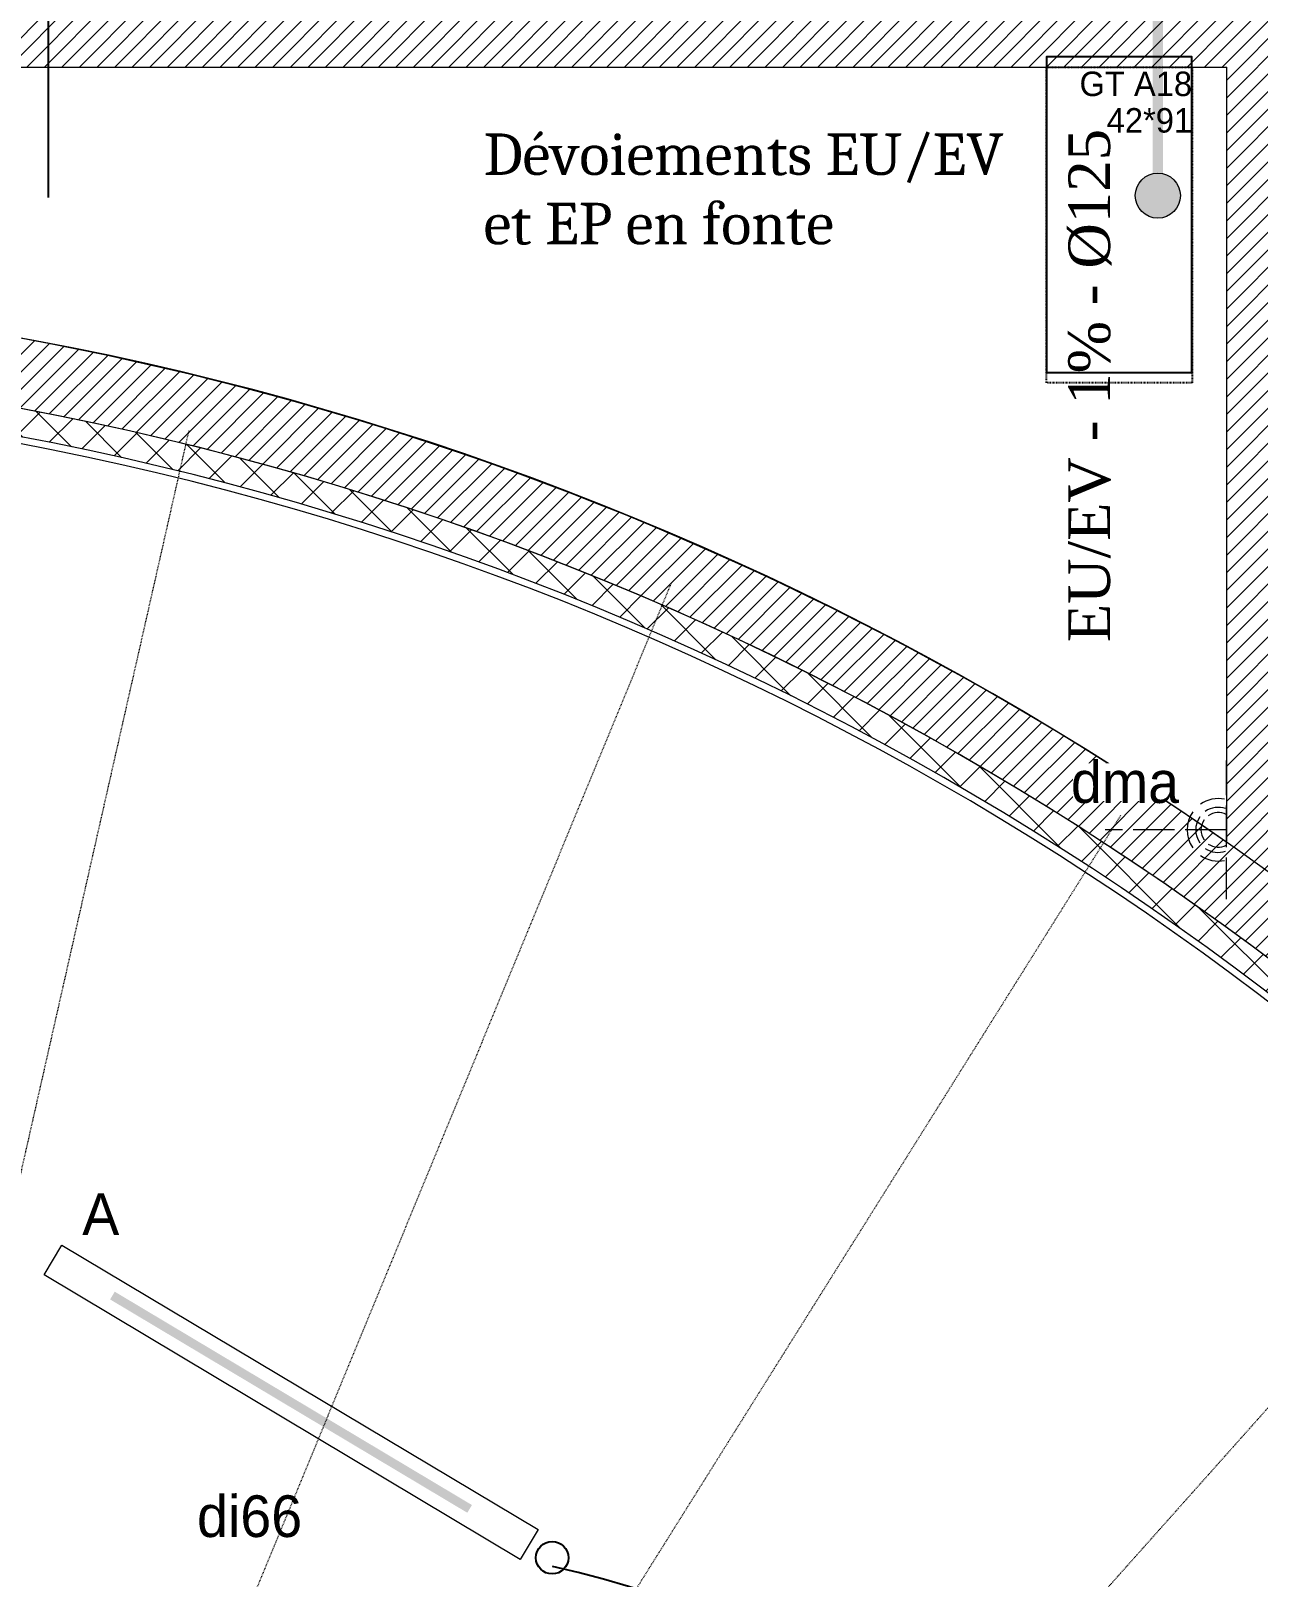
# Model space of a CAD drawing. Header units: centimetres. Extents: x 1724 to 19617, y -6503 to 8072.
# Drawn here: x 4297 to 4651, y 4187.2 to 4632.9 of the extents above; entities that cross this region are included whole.
import ezdxf

# ---------------------------------------------------------------- set-up
doc = ezdxf.new("R2010")
doc.units = ezdxf.units.CM
for name, pattern in [('ACAD_ISO02W100', [15, 12, -3]), ('ISO-03', [1.5, 0.6, -0.8999999999999999]), ('prlm_eu', [2, 1.25, -0.25, 0.25, -0.25]), ('VW-01', [0.41656, 0.20828, -0.20828])]:
    doc.linetypes.add(name, pattern=pattern)
doc.layers.add('B GÈnÈral', color=7, linetype='Continuous', lineweight=5)
for name, color, linetype in [('B Général', 252, 'Continuous'), ('C ANNOTATIONS-textes-numérotation gaine', 252, 'ISO-03'), ('prlm-EAU-EUEV', 25, 'Continuous'), ('prlm-ELEC-CFO', 1, 'Continuous'), ('prlm-ELEC-SSI', 6, 'Continuous'), ('prlm-GT', 242, 'Continuous'), ('prlm-MOD', 64, 'Continuous')]:
    doc.layers.add(name, color=color, linetype=linetype)
doc.styles.add('Eurostile', font='Eurosti.TTF')
doc.styles.add('prlm-eau-euev', font='pala.ttf', dxfattribs={"height": 18})
doc.styles.add('prlm-elec-cfo', font='comic.ttf', dxfattribs={"height": 12})
doc.styles.add('prlm-elec-ssi', font='comic.ttf', dxfattribs={"height": 12})
doc.styles.add('prlm-mod', font='cambriaz.ttf', dxfattribs={"height": 18})
pattern_1 = [(45, (0.04564560647850158, -2.937923023990152), (2.425347222222122, -2.645833333333339), [])]

# ---------------------------------------------------------------- blocks, each defined once
blk = doc.blocks.new('xi.chu')
at = {"layer": 'prlm-EAU-EUEV', "linetype": 'ByBlock', "lineweight": 5}
blk.add_hatch(color=0, dxfattribs=at).paths.add_polyline_path([(6.5, 0, 1), (-6.5, 0, 1)])
at = {"layer": 'prlm-EAU-EUEV', "color": 0, "linetype": 'ByBlock', "lineweight": 5}
blk.add_circle((0, 0), 6.5, dxfattribs=at)
blk = doc.blocks.new('xi.txt-devfonte')
at = {"layer": 'prlm-EAU-EUEV', "color": 1, "ltscale": 50, "insert": (0, 0), "char_height": 12, "attachment_point": 1, "style": 'prlm-mod'}
blk.add_mtext('Dévoiements EU/EV\\Pet EP en fonte', dxfattribs=at)
blk = doc.blocks.new('xi.lumA')
at = {"layer": 'prlm-ELEC-CFO', "color": 0, "linetype": 'ByBlock', "lineweight": -2, "ltscale": 50}
blk.add_lwpolyline([(-80, -5), (-80, 5), (80, 5), (80, -5)], close=True, dxfattribs=at)
at = {"layer": 'prlm-ELEC-CFO', "color": 0, "linetype": 'ByBlock', "lineweight": 5, "ltscale": 50, "const_width": 2.6}
blk.add_lwpolyline([(-60, 0), (60, 2.449293598294707e-15), (60, 2.449293598294707e-15)], dxfattribs=at)
blk = doc.blocks.new('xi.dma')
at = {"layer": 'prlm-ELEC-CFO', "color": 0, "linetype": 'ACAD_ISO02W100', "lineweight": 5, "flags": 128}
for points in [[(0, 0), (2.14306111918916e-15, 35)], [(-20, 0), (20, 0)]]:
    blk.add_lwpolyline(points, dxfattribs=at)
at = {"layer": 'prlm-ELEC-CFO', "color": 0, "linetype": 'ByBlock', "lineweight": 5}
for radius, start, end in [(9, 55.00000000000264, 124.9999999999974), (9, 145.0000000000026, 191.8029645932288), (6.5, 145.0000000000026, 199.0386751890759), (5, 145.0000000000026, 207.3744600146318), (6.5, 55.00000000000264, 124.9999999999974), (5, 55.00000000000264, 124.9999999999974), (5, 332.6255399853683, 34.99999999999736), (6.5, 340.9613248109241, 34.99999999999736), (9, 348.1970354067711, 34.99999999999736)]:
    blk.add_arc((-1.818989403545856e-12, 2.41194238509479), radius, start, end, dxfattribs=at)
blk = doc.blocks.new('Groupe-72-1')
at = {"layer": 'C ANNOTATIONS-textes-numérotation gaine', "color": 7, "linetype": 'VW-01', "flags": 128}
blk.add_lwpolyline([(4589.96472011017, 4625.437652545868), (4631.96472011017, 4625.437652545868), (4631.96472011017, 4534.437652546184), (4589.96472011017, 4534.437652546184)], close=True, dxfattribs=at)
at = {"layer": 'C ANNOTATIONS-textes-numérotation gaine', "color": 7, "insert": (4631.964720110171, 4624.125484577119), "char_height": 7.048665364583333, "width": 42.01215205075205, "attachment_point": 3, "line_spacing_factor": 0.8954527788573651, "style": 'Eurostile'}
blk.add_mtext('GT A18\\P42*91', dxfattribs=at)
blk = doc.blocks.new('Groupe-102-1')
at = {"layer": 'B Général', "color": 8, "linetype": 'VW-01', "lineweight": 5, "true_color": 0x808080}
for p, q in [((4342.520441950692, 4520.551523723453), (4221.660570917308, 3987.117908830213)), ((4481.603638890736, 4476.450212913973), (4272.997354616802, 3970.839742209794)), ((4611.321201059925, 4409.648900426572), (4320.877203352064, 3946.182813080634)), ((4727.99892403598, 4322.039709991225), (4363.943937211749, 3913.845520306112))]:
    blk.add_line(p, q, dxfattribs=at)

msp = doc.modelspace()

# ---------------------------------------------------------------- hatches: boundary and pattern name
at = {"layer": 'B GÈnÈral', "linetype": 'Continuous', "lineweight": 5}
h = msp.add_hatch(dxfattribs=at)
h.set_pattern_fill('50_BETON', style=0, pattern_type=2)
h.set_pattern_definition(pattern_1)
h.paths.add_polyline_path([(4660.010365682568, 4886.450981481594), (4642.010365682568, 4906.450981481593), (4642.010365682567, 4398.917871037838), (4660.010365682567, 4385.990568765636)])
h = msp.add_hatch(dxfattribs=at)
h.set_pattern_fill('50_BETON', style=0, pattern_type=2)
h.set_pattern_definition(pattern_1)
h.paths.add_polyline_path([(4642.010365682567, 4622.499729370633), (4642.010365682567, 4640.499729370633), (4288.044661383603, 4640.499729370633), (4288.044661383603, 4622.499729370633)])

# ---------------------------------------------------------------- linework, layer by layer
at = {"layer": 'B Général', "color": 7, "linetype": 'Continuous', "lineweight": 18}
for p in [(4288.044661383604, 4622.499729370633), (4642.010365682567, 4398.917871037838)]:
    msp.add_line(p, (4642.010365682567, 4622.499729370633), dxfattribs=at)
at = {"layer": 'B Général', "color": 7, "linetype": 'Continuous', "lineweight": 5}
for p in [(4288.044661383604, 4622.499729370633), (4642.010365682567, 4398.917871037838)]:
    msp.add_line(p, (4642.010365682567, 4622.499729370633), dxfattribs=at)
msp.add_arc((4134.512561811339, 3673.281706261838), 885.4952651284706, 55.03170159053931, 89.2338175048662, dxfattribs=at)
at = {"layer": 'prlm-EAU-EUEV', "color": 1, "linetype": 'prlm_eu', "ltscale": 50, "const_width": 3, "flags": 128}
msp.add_lwpolyline([(4622.132845571427, 4585.437652546189), (4622.132845571427, 4652.290754726862)], dxfattribs=at)
at = {"layer": 'prlm-ELEC-CFO'}
msp.add_circle((4447.409073257018, 4192.747961431236), 4.6821945511183, dxfattribs=at)
msp.add_arc((4374.695546995213, 3869.680522363419), 328.7075455027988, 356.0544242336596, 77.19429740121666, dxfattribs=at)
at = {"layer": 'prlm-GT'}
msp.add_lwpolyline([(4589.96472011017, 4534.437652546184), (4631.96472011017, 4534.437652546184), (4631.96472011017, 4625.437652538449), (4589.96472011017, 4625.437652538449)], close=True, dxfattribs=at)
at = {"layer": 'prlm-MOD', "color": 0}
msp.add_line((4302.085180380683, 4584.914894446012), (4302.085180380684, 4984.514894451018), dxfattribs=at)

# ---------------------------------------------------------------- block references
at = {"layer": 'prlm-EAU-EUEV'}
for name, p in [('xi.txt-devfonte', (4427.637826389611, 4603.380194094287)), ('xi.chu', (4622.132845571427, 4585.437652546189))]:
    msp.add_blockref(name, p, dxfattribs=at)
at = {"layer": 'prlm-ELEC-CFO', "lineweight": 20}
for name, p, rotation in [('xi.dma', (4641.96472011604, 4402.586518399417), 90), ('xi.lumA', (4372.078480599344, 4237.584275827411), 329.1674714732251)]:
    msp.add_blockref(name, p, dxfattribs=dict(at, rotation=rotation))

# ---------------------------------------------------------------- texts
at = {"layer": 'prlm-EAU-EUEV', "insert": (4596.319115902859, 4456.680254007463), "char_height": 12, "width": 190.7565149068976, "attachment_point": 1, "rotation": 90, "style": 'prlm-eau-euev'}
msp.add_mtext('EU/EV - 1% - %%C125', dxfattribs=at)
at = {"layer": 'prlm-ELEC-CFO', "lineweight": 20, "insert": (4317.198834344745, 4297.77691969648), "char_height": 12, "attachment_point": 2, "line_spacing_factor": 0.8, "style": 'prlm-elec-cfo', "bg_fill": 3, "box_fill_scale": 0.95, "bg_fill_color": 256, "bg_fill_transparency": 0}
msp.add_mtext('A', dxfattribs=at)

# ---------------------------------------------------------------- next in the draw order: texts
at = {"layer": 'prlm-ELEC-SSI', "lineweight": 20, "insert": (4360.128423313427, 4210.726392187929), "char_height": 11.99999999999999, "attachment_point": 2, "rotation": 0.0010605579331910578, "line_spacing_factor": 0.8, "style": 'prlm-elec-ssi', "bg_fill": 3, "box_fill_scale": 0.95, "bg_fill_color": 256, "bg_fill_transparency": 0}
msp.add_mtext('{di66}', dxfattribs=at)

# ---------------------------------------------------------------- next in the draw order: hatches: boundary and pattern name
at = {"layer": 'B GÈnÈral', "linetype": 'Continuous', "lineweight": 5}
h = msp.add_hatch(dxfattribs=at)
h.set_pattern_fill('50_BETON', style=0, pattern_type=2)
h.set_pattern_definition(pattern_1)
edge = h.paths.add_edge_path()
edge.add_arc((4134.512561813718, 3673.281706264256), 865.4952651260194, 1.693981085667322, 89.23381750500981)
edge.add_line((4146.085972000349, 4538.69958806022), (4146.353412173745, 4558.697799874122))
edge.add_arc((4134.512561813771, 3673.281706264312), 885.4952651259657, 1.6939810856674171, 89.23381750500982, ccw=False)
edge.add_line((5019.62083986425, 3699.458044568596), (4999.629580443466, 3698.866819762826))
at = {"layer": 'B GÈnÈral', "linetype": 'Continuous', "lineweight": 5, "true_color": 0x808080}
h = msp.add_hatch(dxfattribs=at)
h.set_pattern_fill('02_ISOLANT', color=8, style=0, pattern_type=2)
h.set_pattern_definition([(44.99999999999999, (0.04564560647850158, -2.937923023990152), (-5.656854249492381, 5.656854249492381), []), (135, (0.04564560647850158, -2.937923023990152), (5.65685424949238, 5.656854249492379), [])])
edge = h.paths.add_edge_path()
edge.add_arc((4134.512561814196, 3673.281706264743), 857.4952651255287, 1.72183707247338, 89.23381750504281)
edge.add_line((4145.978995930989, 4530.70030333466), (4146.085972000349, 4538.699588060221))
edge.add_arc((4134.512561814222, 3673.281706264771), 865.4952651255011, 1.72183707247342, 89.23381750504268, ccw=False)
edge.add_line((4999.617039263347, 3699.287418178473), (4991.620651416454, 3699.047040554567))

# ---------------------------------------------------------------- next in the draw order: linework, layer by layer
at = {"layer": 'B Général', "color": 7, "linetype": 'Continuous', "lineweight": 18}
for centre, radius in [((4134.512561811338, 3673.28170626184), 885.4952651284708), ((4134.51256181134, 3673.28170626184), 865.4952651284675)]:
    msp.add_arc(centre, radius, 1.693981085841044, 89.2338175048662, dxfattribs=at)
at = {"layer": 'B Général', "color": 7, "linetype": 'Continuous', "lineweight": 5}
for centre, radius, start in [((4134.51256181134, 3673.28170626184), 865.4952651284675, 1.693981085841044), ((4134.51256181134, 3673.28170626184), 865.4952651284697, 1.721837072679358), ((4134.512561811341, 3673.28170626184), 857.495265128469, 1.721837072679358), ((4134.51256181134, 3673.28170626184), 855.4952651284696, 1.721837072679358)]:
    msp.add_arc(centre, radius, start, 89.2338175048662, dxfattribs=at)
at = {"layer": 'B Général', "color": 7, "linetype": 'Continuous', "lineweight": 13}
for centre, radius in [((4134.51256181134, 3673.28170626184), 865.4952651284691), ((4134.512561811341, 3673.28170626184), 855.4952651284681)]:
    msp.add_arc(centre, radius, 1.721837072679358, 89.2338175048662, dxfattribs=at)

# ---------------------------------------------------------------- next in the draw order: block references
at = {"layer": 'B Général', "color": 7}
msp.add_blockref('Groupe-102-1', (0.04564560647850158, -2.937923023990152), dxfattribs=at)
at = {"layer": 'C ANNOTATIONS-textes-numérotation gaine', "color": 7}
msp.add_blockref('Groupe-72-1', (0.04564560647850158, -2.937923023990152), dxfattribs=at)

# ---------------------------------------------------------------- next in the draw order: texts
at = {"layer": 'prlm-ELEC-CFO', "lineweight": 20, "insert": (4612.657839864492, 4422.351954750717), "char_height": 12, "attachment_point": 2, "line_spacing_factor": 0.8, "style": 'prlm-elec-cfo', "bg_fill": 3, "box_fill_scale": 0.95, "bg_fill_color": 256, "bg_fill_transparency": 0}
msp.add_mtext('dma', dxfattribs=at)

doc.saveas('drawing.dxf')
